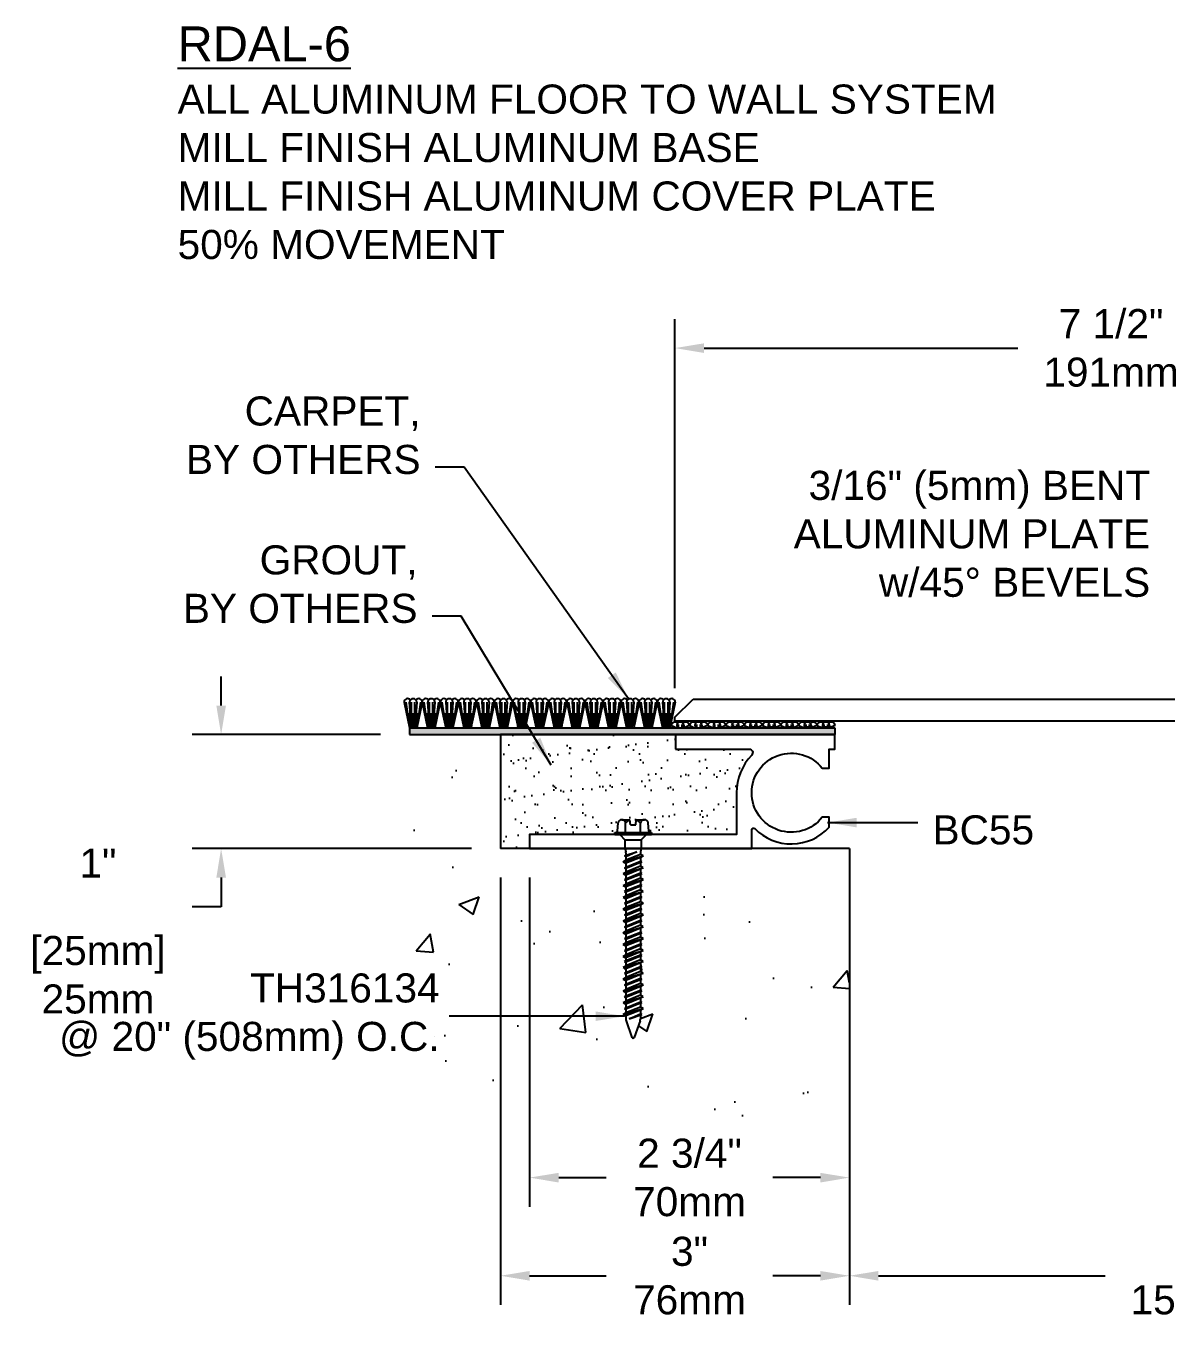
# Model space of a CAD drawing. Header units: inches. Extents: x -6.3 to 30, y 0.4 to 11.6.
# Drawn here: x -6.25 to 3.55, y 0.44 to 11.56 of the extents above; entities that cross this region are included whole.
import ezdxf

# ---------------------------------------------------------------- set-up
doc = ezdxf.new("R2010")
doc.units = ezdxf.units.IN
doc.header["$MEASUREMENT"] = 0
for name, color, linetype in [('Anchors', 4, 'Continuous'), ('Conditions', 1, 'Continuous'), ('Dimensions', 3, 'Continuous'), ('Metals', 7, 'Continuous'), ('Text', 2, 'Continuous')]:
    doc.layers.add(name, color=color, linetype=linetype)
doc.styles.add('ARIAL', font='arial.ttf')
doc.styles.get("Standard").update_dxf_attribs({"font": 'arial.ttf'})
doc.dimstyles.new('ARIAL', dxfattribs={"dimtxt": 0.25, "dimasz": 0.25, "dimexe": 0.25, "dimexo": 0.25, "dimgap": 0.25, "dimtad": 0, "dimtih": 1, "dimtoh": 1, "dimdec": 4, "dimzin": 0, "dimdsep": 46, "dimlunit": 4, "dimtxsty": 'ARIAL', "dimcen": 0.09, "dimadec": 0, "dimazin": 0, "dimtfac": 1, "dimtdec": 4, "dimtofl": 0, "dimtmove": 0, "dimatfit": 3, "dimfxl": 0, "dimfrac": 2, "dimtolj": 1, "dimtzin": 0, "dimarcsym": 0})
doc.dimstyles.get("Standard").update_dxf_attribs({"dimtxt": 0.125, "dimasz": 0.125, "dimexe": 0.125, "dimexo": 0.125, "dimgap": 0.125, "dimtad": 0, "dimtih": 1, "dimtoh": 1, "dimdec": 4, "dimzin": 0, "dimdsep": 46, "dimlunit": 4, "dimtxsty": 'ARIAL', "dimcen": 0.09, "dimadec": 0, "dimazin": 0, "dimtfac": 1, "dimtdec": 4, "dimtofl": 0, "dimtmove": 0, "dimatfit": 3, "dimfxl": 0, "dimfrac": 2, "dimtolj": 1, "dimtzin": 0, "dimarcsym": 0})

# ---------------------------------------------------------------- blocks, each defined once
blk = doc.blocks.new('Bc55')
blk.add_lwpolyline([(1.38, 0.855), (2.013, 0.855, -0.659567), (2.035, 0.804, 0.192706), (1.905, 0.48), (1.905, 0.12), (0.125, 0.12), (0.125, 0), (2.035, 0), (2.035, 0.162, -0.671875), (2.061, 0.172, 0.430668), (2.7, 0.183), (2.7, 0.27), (2.642, 0.27, -2.892356), (2.642, 0.69), (2.7, 0.69), (2.7, 0.855), (2.75, 0.855), (2.75, 0.98), (1.38, 0.98)], format="xyb", close=True)
blk = doc.blocks.new('*D4')
at = {"layer": 'Defpoints', "color": 0}
for p in [(6.827, 9.157), (-0.673, 8.788), (-0.673, 5.613)]:
    blk.add_point(p, dxfattribs=at)
at = {"layer": 'Dimensions', "color": 0, "lineweight": -2}
for p, q in [((-0.673, 5.863), (-0.673, 9.038)), ((6.827, 8.907), (6.827, 8.538)), ((-0.423, 8.788), (2.275, 8.788)), ((6.577, 8.788), (3.879, 8.788))]:
    blk.add_line(p, q, dxfattribs=at)
at = {"layer": 'Dimensions', "color": 0}
for points in [[(-0.423, 8.829), (-0.423, 8.746), (-0.673, 8.788)], [(6.577, 8.829), (6.577, 8.746), (6.827, 8.788)]]:
    blk.add_solid(points, dxfattribs=at)
at = {"layer": 'Dimensions', "color": 0, "insert": (3.077, 8.788), "char_height": 0.25, "attachment_point": 5, "style": 'ARIAL'}
blk.add_mtext('\\A1;7 1/2"\\P191mm', dxfattribs=at)
blk = doc.blocks.new('TH-316134')
for p, q in [((-0.097, 0.127), (-0.027, 0.127)), ((-0.023, 0.083), (-0.027, 0.127)), ((0.023, 0.083), (0.027, 0.127)), ((0.027, 0.127), (0.097, 0.127)), ((-0.157, 0.019), (0.157, 0.019)), ((-0.157, 0), (-0.157, 0.019)), ((-0.157, 0), (0.157, 0)), ((-0.135, 0.029), (-0.129, 0.1)), ((-0.115, 0), (-0.07, -0.045)), ((-0.065, 0.019), (-0.065, 0.1)), ((-0.023, 0.083), (0.023, 0.083)), ((0.064, 0.019), (0.064, 0.1)), ((0.115, 0), (0.07, -0.045)), ((0.135, 0.029), (0.129, 0.1)), ((0.157, 0.019), (0.157, 0)), ((-0.07, -0.045), (0.07, -0.045)), ((-0.07, -0.045), (-0.07, -0.112)), ((0.07, -0.045), (0.07, -0.112)), ((-0.086, -0.234), (0.086, -0.184)), ((-0.086, -0.234), (-0.062, -0.221)), ((-0.074, -0.184), (0.032, -0.147)), ((-0.074, -0.184), (-0.062, -0.177)), ((-0.074, -0.184), (-0.062, -0.19)), ((-0.069, -0.122), (-0.063, -0.148)), ((0.032, -0.147), (-0.062, -0.19)), ((-0.062, -0.177), (0.032, -0.147)), ((-0.062, -0.157), (-0.062, -0.177)), ((0.062, -0.171), (-0.062, -0.221)), ((-0.062, -0.19), (-0.062, -0.221)), ((0.062, -0.197), (-0.062, -0.247)), ((0.062, -0.157), (0.062, -0.171)), ((0.086, -0.184), (0.062, -0.171)), ((0.086, -0.184), (0.062, -0.197)), ((0.062, -0.197), (0.062, -0.228)), ((0.069, -0.122), (0.063, -0.148)), ((-0.086, -0.234), (-0.062, -0.247)), ((-0.086, -0.336), (0.086, -0.285)), ((-0.086, -0.336), (-0.062, -0.323)), ((-0.074, -0.285), (0.074, -0.234)), ((-0.074, -0.285), (-0.062, -0.279)), ((-0.074, -0.285), (-0.062, -0.291)), ((-0.062, -0.279), (0.062, -0.228)), ((0.062, -0.241), (-0.062, -0.291)), ((-0.062, -0.247), (-0.062, -0.279)), ((0.062, -0.272), (-0.062, -0.323)), ((-0.062, -0.291), (-0.062, -0.323)), ((0.062, -0.298), (-0.062, -0.349)), ((-0.062, -0.381), (0.062, -0.33)), ((0.074, -0.234), (0.062, -0.228)), ((0.074, -0.234), (0.062, -0.241)), ((0.062, -0.241), (0.062, -0.272)), ((0.086, -0.285), (0.062, -0.272)), ((0.086, -0.285), (0.062, -0.298)), ((0.062, -0.298), (0.062, -0.33)), ((0.074, -0.336), (0.062, -0.33)), ((-0.086, -0.336), (-0.062, -0.349)), ((-0.086, -0.437), (0.086, -0.387)), ((-0.086, -0.437), (-0.062, -0.425)), ((-0.086, -0.437), (-0.062, -0.45)), ((-0.074, -0.387), (0.074, -0.336)), ((-0.074, -0.387), (-0.062, -0.381)), ((-0.074, -0.387), (-0.062, -0.393)), ((-0.074, -0.488), (0.074, -0.437)), ((0.062, -0.342), (-0.062, -0.393)), ((-0.062, -0.349), (-0.062, -0.381)), ((0.062, -0.374), (-0.062, -0.425)), ((-0.062, -0.393), (-0.062, -0.425)), ((0.062, -0.4), (-0.062, -0.45)), ((-0.062, -0.482), (0.062, -0.431)), ((0.062, -0.444), (-0.062, -0.494)), ((0.074, -0.336), (0.062, -0.342)), ((0.062, -0.342), (0.062, -0.374)), ((0.086, -0.387), (0.062, -0.374)), ((0.086, -0.387), (0.062, -0.4)), ((0.062, -0.4), (0.062, -0.431)), ((0.074, -0.437), (0.062, -0.431)), ((0.074, -0.437), (0.062, -0.444)), ((0.062, -0.444), (0.062, -0.475)), ((-0.086, -0.539), (0.086, -0.488)), ((-0.086, -0.539), (-0.062, -0.526)), ((-0.086, -0.539), (-0.062, -0.552)), ((-0.074, -0.488), (-0.062, -0.482)), ((-0.074, -0.488), (-0.062, -0.494)), ((-0.074, -0.59), (0.074, -0.539)), ((-0.062, -0.45), (-0.062, -0.482)), ((0.062, -0.475), (-0.062, -0.526)), ((-0.062, -0.494), (-0.062, -0.526)), ((0.062, -0.501), (-0.062, -0.552)), ((-0.062, -0.584), (0.062, -0.533)), ((0.062, -0.545), (-0.062, -0.596)), ((-0.062, -0.552), (-0.062, -0.584)), ((0.086, -0.488), (0.062, -0.475)), ((0.086, -0.488), (0.062, -0.501)), ((0.062, -0.501), (0.062, -0.533)), ((0.074, -0.539), (0.062, -0.533)), ((0.074, -0.539), (0.062, -0.545)), ((0.062, -0.545), (0.062, -0.577)), ((-0.086, -0.641), (0.086, -0.59)), ((-0.086, -0.641), (-0.062, -0.628)), ((-0.086, -0.641), (-0.062, -0.654)), ((-0.074, -0.59), (-0.062, -0.584)), ((-0.074, -0.59), (-0.062, -0.596)), ((-0.074, -0.691), (0.074, -0.641)), ((0.062, -0.577), (-0.062, -0.628)), ((-0.062, -0.596), (-0.062, -0.628)), ((0.062, -0.603), (-0.062, -0.654)), ((-0.062, -0.685), (0.062, -0.634)), ((0.062, -0.647), (-0.062, -0.698)), ((-0.062, -0.654), (-0.062, -0.685)), ((0.086, -0.59), (0.062, -0.577)), ((0.086, -0.59), (0.062, -0.603)), ((0.062, -0.603), (0.062, -0.634)), ((0.074, -0.641), (0.062, -0.634)), ((0.074, -0.641), (0.062, -0.647)), ((0.062, -0.647), (0.062, -0.678)), ((-0.086, -0.742), (0.086, -0.691)), ((-0.086, -0.742), (-0.062, -0.729)), ((-0.086, -0.742), (-0.062, -0.755)), ((-0.074, -0.691), (-0.062, -0.685)), ((-0.074, -0.691), (-0.062, -0.698)), ((-0.074, -0.793), (0.074, -0.742)), ((0.062, -0.678), (-0.062, -0.729)), ((-0.062, -0.698), (-0.062, -0.729)), ((0.062, -0.704), (-0.062, -0.755)), ((-0.062, -0.787), (0.062, -0.736)), ((0.062, -0.748), (-0.062, -0.799)), ((-0.062, -0.755), (-0.062, -0.787)), ((0.086, -0.691), (0.062, -0.678)), ((0.086, -0.691), (0.062, -0.704)), ((0.062, -0.704), (0.062, -0.736)), ((0.074, -0.742), (0.062, -0.736)), ((0.074, -0.742), (0.062, -0.748)), ((0.062, -0.748), (0.062, -0.78)), ((-0.086, -0.844), (0.086, -0.793)), ((-0.086, -0.844), (-0.062, -0.831)), ((-0.086, -0.844), (-0.062, -0.857)), ((-0.074, -0.793), (-0.062, -0.787)), ((-0.074, -0.793), (-0.062, -0.799)), ((-0.074, -0.895), (0.074, -0.844)), ((-0.074, -0.895), (-0.062, -0.888)), ((0.062, -0.78), (-0.062, -0.831)), ((-0.062, -0.799), (-0.062, -0.831)), ((0.062, -0.806), (-0.062, -0.857)), ((-0.062, -0.888), (0.062, -0.838)), ((0.062, -0.85), (-0.062, -0.901)), ((-0.062, -0.857), (-0.062, -0.888)), ((0.062, -0.882), (-0.062, -0.932)), ((0.086, -0.793), (0.062, -0.78)), ((0.086, -0.793), (0.062, -0.806)), ((0.062, -0.806), (0.062, -0.838)), ((0.074, -0.844), (0.062, -0.838)), ((0.074, -0.844), (0.062, -0.85)), ((0.062, -0.85), (0.062, -0.882)), ((0.086, -0.895), (0.062, -0.882)), ((-0.086, -0.945), (0.086, -0.895)), ((-0.086, -0.945), (-0.062, -0.932)), ((-0.086, -0.945), (-0.062, -0.958)), ((-0.086, -1.047), (0.086, -0.996)), ((-0.074, -0.895), (-0.062, -0.901)), ((-0.074, -0.996), (0.074, -0.945)), ((-0.074, -0.996), (-0.062, -0.99)), ((-0.074, -0.996), (-0.062, -1.002)), ((-0.062, -0.901), (-0.062, -0.932)), ((0.062, -0.907), (-0.062, -0.958)), ((-0.062, -0.99), (0.062, -0.939)), ((0.062, -0.951), (-0.062, -1.002)), ((-0.062, -0.958), (-0.062, -0.99)), ((0.062, -0.983), (-0.062, -1.034)), ((0.086, -0.895), (0.062, -0.907)), ((0.062, -0.907), (0.062, -0.939)), ((0.074, -0.945), (0.062, -0.939)), ((0.074, -0.945), (0.062, -0.951)), ((0.062, -0.951), (0.062, -0.983)), ((0.086, -0.996), (0.062, -0.983)), ((0.086, -0.996), (0.062, -1.009)), ((-0.086, -1.047), (-0.062, -1.034)), ((-0.086, -1.047), (-0.062, -1.06)), ((-0.086, -1.141), (0.086, -1.09)), ((-0.074, -1.09), (0.074, -1.039)), ((-0.074, -1.09), (-0.062, -1.084)), ((-0.074, -1.09), (-0.062, -1.096)), ((-0.062, -1.002), (-0.062, -1.034)), ((0.062, -1.009), (-0.062, -1.06)), ((-0.062, -1.084), (0.062, -1.033)), ((0.062, -1.045), (-0.062, -1.096)), ((-0.062, -1.052), (-0.062, -1.084)), ((0.062, -1.077), (-0.062, -1.128)), ((-0.062, -1.096), (-0.062, -1.128)), ((0.062, -1.103), (-0.062, -1.154)), ((0.062, -1.001), (0.062, -1.033)), ((0.074, -1.039), (0.062, -1.033)), ((0.074, -1.039), (0.062, -1.045)), ((0.062, -1.045), (0.062, -1.077)), ((0.086, -1.09), (0.062, -1.077)), ((0.086, -1.09), (0.062, -1.103)), ((0.062, -1.103), (0.062, -1.134)), ((-0.086, -1.141), (-0.062, -1.128)), ((-0.086, -1.141), (-0.062, -1.154)), ((-0.086, -1.242), (0.086, -1.191)), ((-0.074, -1.191), (0.074, -1.141)), ((-0.074, -1.191), (-0.062, -1.185)), ((-0.074, -1.191), (-0.062, -1.198)), ((-0.062, -1.185), (0.062, -1.134)), ((0.062, -1.147), (-0.062, -1.198)), ((-0.062, -1.154), (-0.062, -1.185)), ((0.062, -1.178), (-0.062, -1.229)), ((-0.062, -1.198), (-0.062, -1.229)), ((0.062, -1.204), (-0.062, -1.255)), ((0.074, -1.141), (0.062, -1.134)), ((0.074, -1.141), (0.062, -1.147)), ((0.062, -1.147), (0.062, -1.178)), ((0.086, -1.191), (0.062, -1.178)), ((0.086, -1.191), (0.062, -1.204)), ((0.062, -1.204), (0.062, -1.236)), ((-0.086, -1.242), (-0.062, -1.229)), ((-0.086, -1.242), (-0.062, -1.255)), ((-0.086, -1.344), (0.086, -1.293)), ((-0.086, -1.344), (-0.062, -1.331)), ((-0.074, -1.293), (0.074, -1.242)), ((-0.074, -1.293), (-0.062, -1.287)), ((-0.074, -1.293), (-0.062, -1.299)), ((-0.062, -1.287), (0.062, -1.236)), ((0.062, -1.248), (-0.062, -1.299)), ((-0.062, -1.255), (-0.062, -1.287)), ((0.062, -1.28), (-0.062, -1.331)), ((-0.062, -1.299), (-0.062, -1.331)), ((0.062, -1.306), (-0.062, -1.357)), ((0.074, -1.242), (0.062, -1.236)), ((0.074, -1.242), (0.062, -1.248)), ((0.062, -1.248), (0.062, -1.28)), ((0.086, -1.293), (0.062, -1.28)), ((0.086, -1.293), (0.062, -1.306)), ((0.062, -1.306), (0.062, -1.338)), ((-0.086, -1.344), (-0.062, -1.357)), ((-0.086, -1.445), (0.086, -1.395)), ((-0.086, -1.445), (-0.062, -1.432)), ((-0.086, -1.445), (-0.062, -1.458)), ((-0.074, -1.395), (0.074, -1.344)), ((-0.074, -1.395), (-0.062, -1.388)), ((-0.074, -1.395), (-0.062, -1.401)), ((-0.074, -1.496), (0.074, -1.445)), ((-0.062, -1.388), (0.062, -1.338)), ((0.062, -1.35), (-0.062, -1.401)), ((-0.062, -1.357), (-0.062, -1.388)), ((0.062, -1.382), (-0.062, -1.432)), ((-0.062, -1.401), (-0.062, -1.432)), ((0.062, -1.407), (-0.062, -1.458)), ((-0.062, -1.49), (0.062, -1.439)), ((0.074, -1.344), (0.062, -1.338)), ((0.074, -1.344), (0.062, -1.35)), ((0.062, -1.35), (0.062, -1.382)), ((0.086, -1.395), (0.062, -1.382)), ((0.086, -1.395), (0.062, -1.407)), ((0.062, -1.407), (0.062, -1.439)), ((0.074, -1.445), (0.062, -1.439)), ((0.074, -1.445), (0.062, -1.451)), ((-0.086, -1.547), (0.086, -1.496)), ((-0.086, -1.547), (-0.062, -1.534)), ((-0.086, -1.547), (-0.062, -1.56)), ((-0.074, -1.496), (-0.062, -1.49)), ((-0.074, -1.496), (-0.062, -1.502)), ((0.062, -1.451), (-0.062, -1.502)), ((-0.062, -1.458), (-0.062, -1.49)), ((0.062, -1.483), (-0.062, -1.534)), ((-0.062, -1.502), (-0.062, -1.534)), ((0.062, -1.509), (-0.062, -1.56)), ((-0.034, -1.584), (0.062, -1.541)), ((-0.034, -1.584), (0.074, -1.547)), ((0.062, -1.553), (-0.034, -1.584)), ((0.062, -1.451), (0.062, -1.483)), ((0.086, -1.496), (0.062, -1.483)), ((0.086, -1.496), (0.062, -1.509)), ((0.062, -1.509), (0.062, -1.541)), ((0.074, -1.547), (0.062, -1.541)), ((0.074, -1.547), (0.062, -1.553)), ((0.062, -1.553), (0.062, -1.586)), ((-0.062, -1.56), (-0.062, -1.586)), ((-0.06, -1.601), (-0.01, -1.744)), ((0.06, -1.601), (0.01, -1.744))]:
    blk.add_line(p, q)
for centre, radius, start, end in [((-0.097, 0.095), 0.0327, 9.285, 170.715), ((0, 0.038), 0.0896, 107.4215, 136.0407), ((0, 0.038), 0.0896, 43.9593, 72.5785), ((0.097, 0.095), 0.0327, 9.285, 170.715), ((-0.146, 0.03), 0.0112, 270, 355), ((0.146, 0.03), 0.0112, 185, 270), ((-0.023, -0.112), 0.0465, 180, 191.9357), ((-0.109, -0.157), 0.0465, 0, 11.9357), ((0.109, -0.157), 0.0465, 168.0643, 180), ((0.023, -0.112), 0.0465, 348.0643, 0), ((-0.016, -1.586), 0.0465, 180, 199.3058), ((0.016, -1.586), 0.0465, 340.6942, 0), ((0, -1.739), 0.0106, 204.1001, 335.8999)]:
    blk.add_arc(centre, radius, start, end)
blk = doc.blocks.new('TH316134')
blk.add_blockref('TH-316134', (0, 0))
blk = doc.blocks.new('*D7')
at = {"layer": 'Defpoints', "color": 0}
for p in [(-1.923, 4.484), (0.827, 3.305), (-1.923, 1.654)]:
    blk.add_point(p, dxfattribs=at)
at = {"layer": 'Dimensions', "color": 0, "lineweight": -2}
for p, q in [((-1.923, 4.234), (-1.923, 1.404)), ((0.827, 3.055), (0.827, 1.404)), ((-1.673, 1.654), (-1.264, 1.654)), ((0.577, 1.654), (0.168, 1.654))]:
    blk.add_line(p, q, dxfattribs=at)
at = {"layer": 'Dimensions', "color": 0}
for points in [[(-1.673, 1.695), (-1.673, 1.612), (-1.923, 1.654)], [(0.577, 1.695), (0.577, 1.612), (0.827, 1.654)]]:
    blk.add_solid(points, dxfattribs=at)
at = {"layer": 'Dimensions', "color": 0, "insert": (-0.548, 1.654), "char_height": 0.25, "attachment_point": 5, "style": 'ARIAL'}
blk.add_mtext('\\A1;2 3/4"\\P70mm', dxfattribs=at)
blk = doc.blocks.new('*D8')
at = {"layer": 'Defpoints', "color": 0}
for p in [(0.827, 2.126), (6.827, 2.126), (6.827, 0.81)]:
    blk.add_point(p, dxfattribs=at)
at = {"layer": 'Dimensions', "color": 0, "lineweight": -2}
for p, q in [((0.827, 1.876), (0.827, 0.56)), ((6.827, 1.876), (6.827, 0.56)), ((1.077, 0.81), (3.025, 0.81)), ((6.577, 0.81), (4.629, 0.81))]:
    blk.add_line(p, q, dxfattribs=at)
at = {"layer": 'Dimensions', "color": 0}
for points in [[(1.077, 0.851), (1.077, 0.768), (0.827, 0.81)], [(6.577, 0.851), (6.577, 0.768), (6.827, 0.81)]]:
    blk.add_solid(points, dxfattribs=at)
at = {"layer": 'Dimensions', "color": 0, "insert": (3.827, 0.81), "char_height": 0.25, "attachment_point": 5, "style": 'ARIAL'}
blk.add_mtext('\\A1;6"\\P152mm', dxfattribs=at)
blk = doc.blocks.new('*D9')
at = {"layer": 'Defpoints', "color": 0}
for p in [(-2.173, 4.484), (0.827, 2.126), (-2.173, 0.81)]:
    blk.add_point(p, dxfattribs=at)
at = {"layer": 'Dimensions', "color": 0, "lineweight": -2}
for p, q in [((-2.173, 4.234), (-2.173, 0.56)), ((0.827, 1.876), (0.827, 0.56)), ((-1.923, 0.81), (-1.264, 0.81)), ((0.577, 0.81), (0.168, 0.81))]:
    blk.add_line(p, q, dxfattribs=at)
at = {"layer": 'Dimensions', "color": 0}
for points in [[(-1.923, 0.851), (-1.923, 0.768), (-2.173, 0.81)], [(0.577, 0.851), (0.577, 0.768), (0.827, 0.81)]]:
    blk.add_solid(points, dxfattribs=at)
at = {"layer": 'Dimensions', "color": 0, "insert": (-0.548, 0.81), "char_height": 0.25, "attachment_point": 5, "style": 'ARIAL'}
blk.add_mtext('\\A1;3"\\P76mm', dxfattribs=at)
blk = doc.blocks.new('carpet-teeth2')
for points in [[(1.048, 1.253), (1.095, 1.033)], [(1.064, 1.255), (1.095, 1.033)], [(1.111, 1.033), (1.111, 1.253)], [(1.141, 1.033), (1.141, 1.253)], [(1.157, 1.253), (1.141, 1.033)], [(1.189, 1.255), (1.157, 1.033)], [(1.204, 1.253), (1.157, 1.033)], [(1.204, 1.253), (1.251, 1.033)], [(1.219, 1.255), (1.25, 1.033)], [(1.251, 1.253), (1.266, 1.033)], [(1.266, 1.033), (1.266, 1.253)], [(1.297, 1.033), (1.297, 1.253)], [(1.312, 1.253), (1.297, 1.033)], [(1.344, 1.255), (1.313, 1.033)], [(1.359, 1.253), (1.313, 1.033)], [(1.359, 1.253), (1.406, 1.033)], [(1.374, 1.255), (1.406, 1.033)], [(1.406, 1.253), (1.422, 1.033)], [(1.422, 1.033), (1.422, 1.253)], [(1.468, 1.253), (1.452, 1.033)], [(1.452, 1.033), (1.452, 1.253)], [(1.5, 1.255), (1.468, 1.036)], [(1.515, 1.253), (1.468, 1.036)], [(1.515, 1.253), (1.561, 1.033)], [(1.53, 1.255), (1.561, 1.036)], [(1.562, 1.253), (1.577, 1.033)], [(1.577, 1.033), (1.577, 1.253)], [(1.623, 1.253), (1.608, 1.033)], [(1.608, 1.033), (1.608, 1.253)], [(1.67, 1.253), (1.623, 1.033)], [(1.655, 1.255), (1.624, 1.036)], [(1.67, 1.253), (1.717, 1.033)], [(1.685, 1.255), (1.717, 1.033)], [(1.717, 1.253), (1.733, 1.033)], [(1.733, 1.033), (1.733, 1.253)], [(1.779, 1.253), (1.763, 1.033)], [(1.763, 1.033), (1.763, 1.253)], [(1.81, 1.255), (1.779, 1.036)], [(1.825, 1.253), (1.779, 1.033)], [(1.093, 1.158), (1.11, 1.033)], [(1.126, 1.033), (1.126, 1.158)], [(1.16, 1.158), (1.143, 1.038)], [(1.248, 1.158), (1.266, 1.033)], [(1.282, 1.033), (1.282, 1.158)], [(1.315, 1.158), (1.297, 1.033)], [(1.403, 1.158), (1.421, 1.033)], [(1.437, 1.033), (1.437, 1.158)], [(1.471, 1.158), (1.453, 1.038)], [(1.559, 1.158), (1.577, 1.033)], [(1.592, 1.033), (1.592, 1.158)], [(1.626, 1.158), (1.608, 1.033)], [(1.714, 1.158), (1.732, 1.033)], [(1.748, 1.033), (1.748, 1.158)], [(1.781, 1.158), (1.764, 1.033)], [(1.095, 1.033), (1.779, 1.033)]]:
    blk.add_lwpolyline(points)
blk.add_lwpolyline([(1.095, 1.253), (1.111, 1.033)], close=True)
for centre, radius, start, end in [((1.08, 1.253), 0.0312, 41.211, 180), ((1.126, 1.253), 0.0308, 0, 180), ((1.173, 1.253), 0.0312, 0, 138.789), ((1.235, 1.253), 0.0312, 41.211, 180), ((1.282, 1.253), 0.0307, 355.9223, 184.0777), ((1.328, 1.253), 0.0312, 0, 138.789), ((1.391, 1.253), 0.0312, 41.211, 180), ((1.437, 1.253), 0.0308, 0, 180), ((1.483, 1.253), 0.0312, 0, 138.789), ((1.546, 1.253), 0.0312, 41.211, 180), ((1.592, 1.253), 0.0308, 0, 180), ((1.639, 1.253), 0.0312, 0, 138.789), ((1.701, 1.253), 0.0312, 41.211, 180), ((1.748, 1.253), 0.0308, 0, 180), ((1.794, 1.253), 0.0312, 0, 138.789)]:
    blk.add_arc(centre, radius, start, end)
at = {"insert": (1.095, 1.034), "char_height": 0.0000478, "width": 0.00109, "attachment_point": 1}
blk.add_mtext('{\\fArial|b0|i0|c0|p34;BALCO TOOTHBRUSH}', dxfattribs=at)
blk = doc.blocks.new('carpet3')
at = {"layer": 'Conditions'}
h = blk.add_hatch(dxfattribs=at)
h.set_pattern_fill('EXPAND', color=256, scale=0.125, style=0)
h.set_pattern_definition([(30, (-5.41978, -11.0563), (2e-11, 0.075), [0.0625, -0.0125]), (330, (-5.41978, -11.0563), (0.0649519, 0.0375), [0.0625, -0.0125]), (330, (-5.36566, -11.02505), (0.0649519, 0.0375), [0.0625, -0.0125]), (30, (-5.36566, -11.01255), (2e-11, 0.075), [0.0625, -0.0125])])
h.paths.add_polyline_path([(-3.658, 0.058), (-3.658, 0), (0, 0), (0, 0.058)])
for p, q in [((-3.658, 0.058), (0, 0.058)), ((-3.658, 0.058), (-3.658, 0)), ((-3.658, 0), (0, 0)), ((0, 0.058), (0, 0))]:
    blk.add_line(p, q, dxfattribs=at)
for points in [[(-1.406, 0.077), (-1.359, 0.058)], [(-1.359, 0.075), (-1.344, 0.058)], [(-1.344, 0.058), (-1.344, 0.088)], [(-1.33, 0.058), (-0.647, 0.058)], [(-1.313, 0.058), (-1.313, 0.088)], [(-1.298, 0.075), (-1.313, 0.058)], [(-1.298, 0.075), (-1.297, 0.058)], [(-1.251, 0.077), (-1.297, 0.058)], [(-1.25, 0.077), (-1.203, 0.058)], [(-1.203, 0.075), (-1.188, 0.058)], [(-1.188, 0.058), (-1.188, 0.088)], [(-1.157, 0.058), (-1.157, 0.088)], [(-1.142, 0.075), (-1.157, 0.058)], [(-1.095, 0.077), (-1.142, 0.058)], [(-1.142, 0.075), (-1.141, 0.058)], [(-1.093, 0.077), (-1.046, 0.058)], [(-1.046, 0.075), (-1.031, 0.058)], [(-1.031, 0.058), (-1.031, 0.088)], [(-1, 0.058), (-1, 0.088)], [(-0.985, 0.075), (-1, 0.058)], [(-0.938, 0.077), (-0.985, 0.058)], [(-0.985, 0.075), (-0.984, 0.058)], [(-0.935, 0.077), (-0.888, 0.058)], [(-0.896, 0.072), (-0.888, 0.058)], [(-0.888, 0.075), (-0.872, 0.058)], [(-0.878, 0.072), (-0.873, 0.058)], [(-0.872, 0.058), (-0.872, 0.088)], [(-0.857, 0.058), (-0.857, 0.072)], [(-0.842, 0.058), (-0.842, 0.088)], [(-0.827, 0.075), (-0.842, 0.058)], [(-0.837, 0.072), (-0.842, 0.058)], [(-0.827, 0.075), (-0.826, 0.058)], [(-0.78, 0.077), (-0.826, 0.058)], [(-0.818, 0.072), (-0.825, 0.058)], [(-0.779, 0.077), (-0.732, 0.058)], [(-0.74, 0.072), (-0.732, 0.058)], [(-0.732, 0.075), (-0.717, 0.058)], [(-0.722, 0.072), (-0.717, 0.058)], [(-0.717, 0.058), (-0.717, 0.088)], [(-0.701, 0.058), (-0.701, 0.072)], [(-0.686, 0.058), (-0.686, 0.088)], [(-0.671, 0.075), (-0.686, 0.058)], [(-0.681, 0.072), (-0.686, 0.058)], [(-0.671, 0.075), (-0.67, 0.058)], [(-0.624, 0.077), (-0.67, 0.058)], [(-0.662, 0.072), (-0.67, 0.058)], [(-0.622, 0.077), (-0.575, 0.058)], [(-0.583, 0.072), (-0.575, 0.058)], [(-0.577, 0.058), (-0.011, 0.058)], [(-0.575, 0.075), (-0.56, 0.058)], [(-0.565, 0.072), (-0.56, 0.058)], [(-0.56, 0.058), (-0.56, 0.088)], [(-0.544, 0.058), (-0.544, 0.072)], [(-0.529, 0.058), (-0.529, 0.088)], [(-0.514, 0.075), (-0.529, 0.058)], [(-0.524, 0.072), (-0.529, 0.058)], [(-0.514, 0.075), (-0.513, 0.058)], [(-0.467, 0.077), (-0.513, 0.058)], [(-0.505, 0.072), (-0.512, 0.058)], [(-0.466, 0.077), (-0.419, 0.058)], [(-0.427, 0.072), (-0.42, 0.058)], [(-0.419, 0.075), (-0.404, 0.058)], [(-0.409, 0.072), (-0.404, 0.058)], [(-0.404, 0.058), (-0.404, 0.088)], [(-0.388, 0.058), (-0.388, 0.072)], [(-0.373, 0.058), (-0.373, 0.088)], [(-0.358, 0.075), (-0.373, 0.058)], [(-0.368, 0.072), (-0.373, 0.058)], [(-0.358, 0.075), (-0.357, 0.058)], [(-0.311, 0.077), (-0.357, 0.058)], [(-0.349, 0.072), (-0.357, 0.058)], [(-0.31, 0.077), (-0.263, 0.058)], [(-0.271, 0.072), (-0.264, 0.058)], [(-0.263, 0.075), (-0.248, 0.058)], [(-0.253, 0.072), (-0.248, 0.058)], [(-0.248, 0.058), (-0.248, 0.088)], [(-0.233, 0.058), (-0.233, 0.072)], [(-0.217, 0.058), (-0.217, 0.088)], [(-0.202, 0.075), (-0.217, 0.058)], [(-0.212, 0.072), (-0.217, 0.058)], [(-0.155, 0.077), (-0.202, 0.058)], [(-0.202, 0.075), (-0.201, 0.058)], [(-0.193, 0.072), (-0.201, 0.058)], [(-0.154, 0.077), (-0.107, 0.058)], [(-0.115, 0.072), (-0.107, 0.058)], [(-0.107, 0.075), (-0.091, 0.058)], [(-0.096, 0.072), (-0.092, 0.058)], [(-0.091, 0.058), (-0.091, 0.088)], [(-0.076, 0.058), (-0.076, 0.072)], [(-0.061, 0.058), (-0.061, 0.088)], [(-0.045, 0.075), (-0.061, 0.058)], [(-0.056, 0.072), (-0.06, 0.058)], [(0.002, 0.077), (-0.045, 0.058)], [(-0.045, 0.075), (-0.045, 0.058)], [(-0.036, 0.072), (-0.044, 0.058)]]:
    blk.add_lwpolyline(points, dxfattribs=at)
for centre, radius, start, end in [((-1.375, 0.077), 0.0312, 41.211, 180), ((-1.328, 0.077), 0.0307, 355.9223, 184.0777), ((-1.282, 0.077), 0.0312, 0, 138.789), ((-1.219, 0.077), 0.0312, 41.211, 180), ((-1.173, 0.077), 0.0307, 355.9223, 184.0777), ((-1.126, 0.077), 0.0312, 0, 138.789), ((-1.062, 0.077), 0.0312, 41.211, 180), ((-1.015, 0.077), 0.0307, 355.9223, 184.0777), ((-0.969, 0.077), 0.0312, 0, 138.789), ((-0.904, 0.077), 0.0312, 41.211, 180), ((-0.857, 0.077), 0.0307, 355.9223, 184.0777), ((-0.811, 0.077), 0.0312, 0, 138.789), ((-0.748, 0.077), 0.0312, 41.211, 180), ((-0.701, 0.077), 0.0307, 355.9223, 184.0777), ((-0.655, 0.077), 0.0312, 0, 138.789), ((-0.591, 0.077), 0.0312, 41.211, 180), ((-0.544, 0.077), 0.0307, 355.9223, 184.0777), ((-0.498, 0.077), 0.0312, 0, 138.789), ((-0.435, 0.077), 0.0312, 41.211, 180), ((-0.388, 0.077), 0.0307, 355.9223, 184.0777), ((-0.342, 0.077), 0.0312, 0, 138.789), ((-0.279, 0.077), 0.0312, 41.211, 180), ((-0.233, 0.077), 0.0307, 355.9223, 184.0777), ((-0.186, 0.077), 0.0312, 0, 138.789), ((-0.122, 0.077), 0.0312, 41.211, 180), ((-0.076, 0.077), 0.0307, 355.9223, 184.0777), ((-0.029, 0.077), 0.0312, 0, 138.789)]:
    blk.add_arc(centre, radius, start, end, dxfattribs=at)
for p in [(-4.753, -0.975), (-3.976, -0.975), (-3.198, -0.975)]:
    blk.add_blockref('carpet-teeth2', p, dxfattribs=at)
at = {"layer": 'Conditions', "char_height": 0.0000478, "width": 0.00109, "attachment_point": 1}
for insert in [(-1.33, 0.058), (-0.577, 0.058)]:
    blk.add_mtext('{\\fArial|b0|i0|c0|p34;BALCO TOOTHBRUSH}', dxfattribs=dict(at, insert=insert))
blk = doc.blocks.new('*D12')
at = {"layer": 'Defpoints', "color": 0}
for p in [(-2.956, 5.464), (-4.576, 4.484), (-2.173, 4.484)]:
    blk.add_point(p, dxfattribs=at)
at = {"layer": 'Dimensions', "color": 0, "lineweight": -2}
for p, q in [((-4.576, 5.714), (-4.576, 5.964)), ((-3.206, 5.464), (-4.826, 5.464)), ((-2.423, 4.484), (-4.826, 4.484)), ((-4.576, 4.234), (-4.576, 3.984)), ((-4.576, 3.984), (-4.826, 3.984))]:
    blk.add_line(p, q, dxfattribs=at)
at = {"layer": 'Dimensions', "color": 0}
for points in [[(-4.617, 5.714), (-4.534, 5.714), (-4.576, 5.464)], [(-4.617, 4.234), (-4.534, 4.234), (-4.576, 4.484)]]:
    blk.add_solid(points, dxfattribs=at)
at = {"layer": 'Dimensions', "color": 0, "char_height": 0.25, "attachment_point": 5, "style": 'ARIAL'}
for s, insert in [('\\A1;1"', (-5.635, 4.359)), ('\\A1;[25mm]\\P25mm', (-5.635, 3.397))]:
    blk.add_mtext(s, dxfattribs=dict(at, insert=insert))
blk = doc.blocks.new('PLATE5')
at = {"layer": 'Metals'}
for p, q in [((24.685, 7.832), (24.529, 7.676)), ((24.685, 7.832), (24.716, 7.832)), ((24.716, 5.707), (24.716, 7.832)), ((24.529, 5.894), (24.529, 7.676)), ((17.216, 5.613), (17.373, 5.769)), ((17.373, 5.769), (24.404, 5.769)), ((17.216, 5.582), (17.216, 5.613)), ((17.216, 5.582), (24.591, 5.582))]:
    blk.add_line(p, q, dxfattribs=at)
for centre in [(24.404, 5.894), (24.591, 5.707)]:
    blk.add_arc(centre, 0.125, 270, 0, dxfattribs=at)

msp = doc.modelspace()

# ---------------------------------------------------------------- hatches: boundary and pattern name
at = {"layer": 'Conditions'}
h = msp.add_hatch(dxfattribs=at)
h.set_pattern_fill('AR-CONC', color=256, scale=0.25, style=0)
h.set_pattern_definition([(50, (-4, 0), (1.79315, -0.15688), [0.1875, -2.0625]), (355, (-4, 0), (-0.3469, 1.8805), [0.15, -1.65]), (100.451, (-3.8506, -0.013), (1.44627, 1.7236), [0.15935, -1.75286]), (46.184, (-4, 0.5), (2.6681, -0.4138), [0.28125, -3.09375]), (96.636, (-3.7777, 0.4655), (2.3367, 2.4353), [0.239, -2.6293]), (351.184, (-4, 0.5), (2.3367, 2.4353), [0.225, -2.475]), (21, (-3.75, 0.375), (1.49227, -1.00655), [0.1875, -2.0625]), (326, (-3.75, 0.375), (0.6083, 1.81288), [0.15, -1.65]), (71.45, (-3.6256, 0.2911), (2.10056, 0.80633), [0.15935, -1.75286]), (37.5, (-4, 0), (0.0304, 0.832235), [0, -1.63, 0, -1.675, 0, -1.65625]), (7.5, (-4, 0), (0.65767, 0.98603), [0, -0.955, 0, -1.5925, 0, -0.63125]), (327.5, (-4.5575, 0), (1.334556, -0.05639), [0, -0.625, 0, -1.95, 0, -2.5875]), (317.5, (-4.8075, 0), (1.45797, 0.25026), [0, -0.8125, 0, -1.295, 0, -1.8375])])
h.paths.add_polyline_path([(0.82706, 4.48398), (-0.96384, 4.48398), (-0.96969, 4.4563, 0.05212645), (-0.97069, 4.44669), (-0.97069, 4.43332), (-0.94669, 4.42039), (-0.97069, 4.40747), (-0.97069, 4.37577), (-0.95925, 4.36961), (-0.97069, 4.36345), (-0.97069, 4.33175), (-0.94669, 4.31883), (-0.97069, 4.3059), (-0.97069, 4.27421), (-0.95925, 4.26805), (-0.97069, 4.26188), (-0.97069, 4.23019), (-0.94669, 4.21727), (-0.97069, 4.20434), (-0.97069, 4.17265), (-0.95925, 4.16648), (-0.97069, 4.16032), (-0.97069, 4.12863), (-0.94669, 4.1157), (-0.97069, 4.10278), (-0.97069, 4.07108), (-0.95925, 4.06492), (-0.97069, 4.05876), (-0.97069, 4.02707), (-0.94669, 4.01414), (-0.97069, 4.00122), (-0.97069, 3.96952), (-0.95925, 3.96336), (-0.97069, 3.9572), (-0.97069, 3.9255), (-0.94669, 3.91258), (-0.97069, 3.89965), (-0.97069, 3.86796), (-0.95925, 3.8618), (-0.97069, 3.85563), (-0.97069, 3.82394), (-0.94669, 3.81102), (-0.97069, 3.79809), (-0.97069, 3.7664), (-0.95925, 3.76023), (-0.97069, 3.75407), (-0.97069, 3.72238), (-0.94669, 3.70945), (-0.97069, 3.69653), (-0.97069, 3.66483), (-0.95925, 3.65867), (-0.97069, 3.65251), (-0.97069, 3.62082), (-0.94669, 3.60789), (-0.97069, 3.59497), (-0.97069, 3.57108), (-0.95925, 3.56492), (-0.97069, 3.55876), (-0.97069, 3.52707), (-0.94669, 3.51414), (-0.97069, 3.50122), (-0.97069, 3.46952), (-0.95925, 3.46336), (-0.97069, 3.4572), (-0.97069, 3.4255), (-0.94669, 3.41258), (-0.97069, 3.39965), (-0.97069, 3.36796), (-0.95925, 3.3618), (-0.97069, 3.35563), (-0.97069, 3.32394), (-0.94669, 3.31102), (-0.97069, 3.29809), (-0.97069, 3.2664), (-0.95925, 3.26023), (-0.97069, 3.25407), (-0.97069, 3.22238), (-0.94669, 3.20945), (-0.97069, 3.19653), (-0.97069, 3.16483), (-0.95925, 3.15867), (-0.97069, 3.15251), (-0.97069, 3.12082), (-0.94669, 3.10789), (-0.97069, 3.09497), (-0.97069, 3.06327), (-0.95925, 3.05711), (-0.97069, 3.05095), (-0.97069, 3.01041), (-1.02272, 2.8619, -0.77412328), (-1.04317, 2.8619), (-1.09519, 3.01041), (-1.09519, 3.04418), (-1.11919, 3.05711), (-1.09519, 3.07003), (-1.09519, 3.10173), (-1.10664, 3.10789), (-1.09519, 3.11405), (-1.09519, 3.14575), (-1.11919, 3.15867), (-1.09519, 3.1716), (-1.09519, 3.20329), (-1.10664, 3.20945), (-1.09519, 3.21562), (-1.09519, 3.24731), (-1.11919, 3.26023), (-1.09519, 3.27316), (-1.09519, 3.30485), (-1.10664, 3.31102), (-1.09519, 3.31718), (-1.09519, 3.34887), (-1.11919, 3.3618), (-1.09519, 3.37472), (-1.09519, 3.40641), (-1.10664, 3.41258), (-1.09519, 3.41874), (-1.09519, 3.45043), (-1.11919, 3.46336), (-1.09519, 3.47628), (-1.09519, 3.50798), (-1.10664, 3.51414), (-1.09519, 3.5203), (-1.09519, 3.54418), (-1.11919, 3.55711), (-1.09519, 3.57003), (-1.09519, 3.60173), (-1.10664, 3.60789), (-1.09519, 3.61405), (-1.09519, 3.64575), (-1.11919, 3.65867), (-1.09519, 3.6716), (-1.09519, 3.70329), (-1.10664, 3.70945), (-1.09519, 3.71562), (-1.09519, 3.74731), (-1.11919, 3.76023), (-1.09519, 3.77316), (-1.09519, 3.80485), (-1.10664, 3.81102), (-1.09519, 3.81718), (-1.09519, 3.84887), (-1.11919, 3.8618), (-1.09519, 3.87472), (-1.09519, 3.90641), (-1.10664, 3.91258), (-1.09519, 3.91874), (-1.09519, 3.95043), (-1.11919, 3.96336), (-1.09519, 3.97628), (-1.09519, 4.00798), (-1.10664, 4.01414), (-1.09519, 4.0203), (-1.09519, 4.052), (-1.11919, 4.06492), (-1.09519, 4.07785), (-1.09519, 4.10954), (-1.10664, 4.1157), (-1.09519, 4.12187), (-1.09519, 4.15356), (-1.11919, 4.16648), (-1.09519, 4.17941), (-1.09519, 4.2111), (-1.10664, 4.21727), (-1.09519, 4.22343), (-1.09519, 4.25512), (-1.11919, 4.26805), (-1.09519, 4.28097), (-1.09519, 4.31266), (-1.10664, 4.31883), (-1.09519, 4.32499), (-1.09519, 4.35668), (-1.11919, 4.36961), (-1.09519, 4.38253), (-1.09519, 4.41423), (-1.10664, 4.42039), (-1.09519, 4.42655), (-1.09519, 4.44669, 0.05212645), (-1.0962, 4.4563), (-1.10205, 4.48398), (-1.92294, 4.48398), (-2.17294, 4.48398), (-2.17294, 5.46398), (-2.95558, 5.46398), (-2.95558, 2.16981), (0.82706, 2.16981)])
h.paths.add_polyline_path([(-3.97387, 3.67983), (-2.29942, 3.67983), (-2.29942, 3.24444), (-3.97387, 3.24444)], flags=9)
h = msp.add_hatch(dxfattribs=at)
h.set_pattern_fill('AR-SAND', color=256, scale=0.125, style=0)
h.set_pattern_definition([(37.5, (-5, 0), (-0.007874, 0.240853), [0, -0.19, 0, -0.2125, 0, -0.203125]), (7.5, (-5, 0), (0.221222, 0.352768), [0, -0.1025, 0, -0.17125, 0, -0.065625]), (327.5, (-5.15375, 0), (0.389268, 0.0007074), [0, -0.0625, 0, -0.225, 0, -0.29375]), (317.5, (-5.15375, 0), (0.375766, 0.10971), [0, -0.03125, 0, -0.1475, 0, -0.16875])])
h.paths.add_polyline_path([(-0.01313, 5.28828, 0.65956702), (-0.03485, 5.33898), (-0.66794, 5.33898), (-0.66794, 5.46398), (-2.17294, 5.46398), (-2.17294, 4.48398), (-1.92294, 4.48398), (-1.92294, 4.60398), (-1.18969, 4.60398), (-1.18969, 4.62273), (-1.17937, 4.62273, 0.38887873), (-1.16816, 4.633), (-1.16237, 4.69921, -0.41056306), (-1.12969, 4.73148), (-1.06013, 4.73148), (-1.05619, 4.68648), (-1.00969, 4.68648), (-1.00576, 4.73148), (-0.93619, 4.73148, -0.41056306), (-0.90352, 4.69921), (-0.89772, 4.633, 0.38887873), (-0.88652, 4.62273), (-0.87619, 4.62273), (-0.87619, 4.60398), (-0.14294, 4.60398), (-0.14294, 4.96398, -0.1927059)])

# ---------------------------------------------------------------- linework, layer by layer
for p, q in [((-2.17294, 5.46398), (-2.17294, 4.48398)), ((0.33206, 5.46398), (-2.17294, 5.46398)), ((0.82706, 4.48398), (-2.17294, 4.48398)), ((0.82706, 4.48398), (0.82706, 2.12647))]:
    msp.add_line(p, q, dxfattribs=at)

# ---------------------------------------------------------------- block references
at = {"layer": 'Anchors'}
msp.add_blockref('TH316134', (-1.03294, 4.60398), dxfattribs=at)
at = {"layer": 'Conditions'}
msp.add_blockref('carpet3', (0.70206, 5.46398), dxfattribs=at)
at = {"layer": 'Metals'}
for name, p in [('PLATE5', (-17.88928, 0)), ('Bc55', (-2.04794, 4.48398))]:
    msp.add_blockref(name, p, dxfattribs=at)

# ---------------------------------------------------------------- texts
at = {"layer": 'Text', "insert": (-4.95, 11.55453), "char_height": 0.3, "width": 7.25, "attachment_point": 1, "style": 'ARIAL'}
msp.add_mtext('{\\LRDAL-6\\P\\H0.8333x;\\lALL ALUMINUM FLOOR TO WALL SYSTEM \\PMILL FINISH ALUMINUM BASE \\PMILL FINISH ALUMINUM COVER PLATE \\P50% MOVEMENT}', dxfattribs=at)
at = {"layer": 'Text', "char_height": 0.25, "style": 'ARIAL'}
for s, insert, attachment_point in [('CARPET,\\PBY OTHERS', (-2.86034, 7.70181), 9), ('3/16" (5mm) BENT\\PALUMINUM PLATE \\Pw/45° BEVELS', (3.41364, 7.73229), 3), ('GROUT,\\PBY OTHERS', (-2.88691, 6.42122), 9), ('\\A1;BC55', (1.54173, 4.76962), 1), ('TH316134\\P@ 20" (508mm) O.C.', (-2.69694, 3.03914), 6)]:
    msp.add_mtext(s, dxfattribs=dict(at, insert=insert, attachment_point=attachment_point))

# ---------------------------------------------------------------- dimensions: what is measured, and where the dimension line sits
at = {"layer": 'Dimensions'}
for base, p1, p2, text, picture, middle in [((-0.67294, 8.78769), (6.82706, 9.15684), (-0.67294, 5.61251), '<>\\P191mm', '*D4', (3.07706, 8.78769)), ((6.82706, 0.8097), (0.82706, 2.12647), (6.82706, 2.12647), '<>\\P152mm', '*D8', (3.82706, 0.8097))]:
    dim = msp.add_linear_dim(base=base, p1=p1, p2=p2, text=text, dimstyle='ARIAL', override={"dimpost": '\\X'}, dxfattribs=at)
    dim.commit()
    dim.dimension.update_dxf_attribs({"geometry": picture, "text_midpoint": middle})
dim = msp.add_linear_dim(base=(-4.57559, 4.48398), p1=(-2.95558, 5.46398), p2=(-2.17294, 4.48398), angle=90, text='<>\\P25mm', dimstyle='ARIAL', override={"dimpost": '\\X'}, dxfattribs=at)
dim.commit()
dim.dimension.update_dxf_attribs({"geometry": '*D12', "text_midpoint": (-5.63459, 3.98398)})
for base, p1, p2, text, picture, middle in [((-2.17294, 0.8097), (0.82706, 2.12647), (-2.17294, 4.48398), '<>\\P76mm', '*D9', (-0.54794, 0.8097)), ((-1.92294, 1.65368), (0.82706, 3.30523), (-1.92294, 4.48398), '<>\\P70mm', '*D7', (-0.54794, 1.65368))]:
    dim = msp.add_linear_dim(base=base, p1=p1, p2=p2, text=text, dimstyle='ARIAL', override={"dimpost": '\\X'}, dxfattribs=at)
    dim.commit()
    dim.dimension.update_dxf_attribs({"geometry": picture, "text_midpoint": middle, "dimtype": 160})

# ---------------------------------------------------------------- leaders
at = {"layer": 'Text', "annotation_type": 0, "has_hookline": 1}
for points, hookline_direction, text_width in [([(-1.07145, 5.77062), (-2.48534, 7.76431), (-2.73534, 7.76431)], 1, 1.97442), ([(-1.73733, 5.2016), (-2.51191, 6.48372), (-2.76191, 6.48372)], 1, 1.97442), ([(0.63891, 4.70712), (1.41673, 4.70712)], 0, 0.83407), ([(-1.10601, 3.04191), (-2.61426, 3.0434)], 1, 3.22391)]:
    msp.add_leader(points, dimstyle='Standard', override={"dimasz": 0.25, "dimgap": 0.125, "dimtad": 0}, dxfattribs=dict(at, hookline_direction=hookline_direction, text_width=text_width))

doc.saveas('drawing.dxf')
